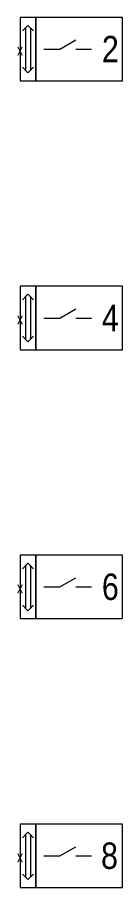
# Model space of a CAD drawing. Header units: metres. Extents: x -162 to 83385, y -62392 to -1971.
# Drawn here: x 76477 to 76873, y -9433 to -6139 of the extents above; entities that cross this region are included whole.
import ezdxf
from ezdxf.enums import TextEntityAlignment as Align

# ---------------------------------------------------------------- set-up
doc = ezdxf.new("R2010")
doc.units = ezdxf.units.M
doc.header["$LTSCALE"] = 0.5
for name, color, linetype, lineweight in [('ELIN_Attribut_01_Produkt_ID', 7, 'Continuous', 0), ('ELIN_Attribut_02_Stromkreis', 7, 'Continuous', 0), ('ELIN_Attribut_03_Verteilerbereich', 7, 'Continuous', 0), ('ELIN_Attribut_04_Montagehoehe', 7, 'Continuous', 0), ('ELIN_Attribut_05_Montageart', 7, 'Continuous', 0), ('ELIN_Attribut_06_Tuernummer', 7, 'Continuous', 0), ('ELIN_Attribut_07_Bemerkung', 7, 'Continuous', 0), ('ELIN_Attribut_08_Adresse', 7, 'Continuous', 0), ('ELIN_Attribut_10_AKZ1', 7, 'Continuous', 0), ('ELIN_Attribut_11_AKZ2', 7, 'Continuous', 0), ('ELIN_Attribut_12_Sonstiges1', 7, 'Continuous', 0), ('ELIN_Attribut_13_Sonstiges2', 7, 'Continuous', 0), ('ELIN_Attribut_14_Bauteil', 7, 'Continuous', 0), ('ELIN_Attribut_15_Ebene', 7, 'Continuous', 0), ('ELIN_Attribut_16_Raumnummer', 7, 'Continuous', 0), ('ELIN_Attribut_17_Raumname', 7, 'Continuous', 0), ('ELIN_Attribut_18_Montageabschnitt', 7, 'Continuous', 0), ('ELIN_Attribut_Basispunkt', 2, 'Continuous', 0), ('ELIN_Attribute_GEMOS', 11, 'Continuous', 0), ('ELIN_EIB_WA_KNX', 10, 'Continuous', 0)]:
    doc.layers.add(name, color=color, linetype=linetype, lineweight=lineweight)
doc.layers.get('0').off()
doc.styles.add('ARIAL_N', font='ARIALN.TTF')
doc.styles.add('ELIN_Attribute', font='isocp.shx', dxfattribs={"width": 0.8})

# ---------------------------------------------------------------- blocks, each defined once
blk = doc.blocks.new('ELIN_EIB_KNX_SCHALTAKTOR_6F')
at = {"color": 0}
for p, q in [((30, 90), (8.8, 68.8)), ((21, 81), (21, -81)), ((30, 90), (51.2, 68.8)), ((39, 81), (39, -81)), ((150, 0), (210, 34.6)), ((90, 0), (150, 0)), ((210, 0), (270, 0)), ((8.8, -68.8), (30, -90)), ((51.2, -68.8), (30, -90))]:
    blk.add_line(p, q, dxfattribs=at)
for points in [[(60, 120), (0, 120), (0, -120), (60, -120)], [(60, -120), (386.7, -120), (386.7, 120), (60, 120)]]:
    blk.add_lwpolyline(points, close=True, dxfattribs=at)
at = {"color": 0, "insert": (372.6, 0), "char_height": 100, "attachment_point": 6, "style": 'ARIAL_N'}
blk.add_mtext('6', dxfattribs=at)
at = {"layer": 'ELIN_Attribut_01_Produkt_ID', "style": 'ELIN_Attribute', "width": 0.8, "flags": 8}
blk.add_attdef('01_PRODUKT_ID', (499.5, -14.6, 0), '', height=150, dxfattribs=at)
at = {"layer": 'ELIN_Attribut_02_Stromkreis', "style": 'ELIN_Attribute', "width": 0.8, "flags": 8}
blk.add_attdef('02_STROMKREIS', (499.5, 185.4, 0), '', height=150, dxfattribs=at)
at = {"layer": 'ELIN_Attribut_03_Verteilerbereich', "style": 'ELIN_Attribute', "width": 0.8, "flags": 8}
blk.add_attdef('03_VERTEILERBEREICH', (-247.5, -404.4, 0), '', height=125, dxfattribs=at)
at = {"layer": 'ELIN_Attribut_04_Montagehoehe', "style": 'ELIN_Attribute', "width": 0.8, "flags": 8}
blk.add_attdef('04_MONTAGEHOEHE', text='', height=125, dxfattribs=at).set_placement((-104.9, -14.6, 0), align=Align.RIGHT)
at = {"layer": 'ELIN_Attribut_05_Montageart', "style": 'ELIN_Attribute', "width": 0.8, "flags": 8}
blk.add_attdef('05_MONTAGEART', (499.5, -204.4, 0), '', height=125, dxfattribs=at)
at = {"layer": 'ELIN_Attribut_06_Tuernummer', "style": 'ELIN_Attribute', "width": 0.8, "flags": 8}
blk.add_attdef('06_TUERNUMMER', text='', height=125, dxfattribs=at).set_placement((-104.9, -214.6, 0), align=Align.RIGHT)
at = {"layer": 'ELIN_Attribut_07_Bemerkung', "style": 'ELIN_Attribute', "width": 0.8, "flags": 8}
blk.add_attdef('07_BEMERKUNG', (-247.5, -604.4, 0), '', height=125, dxfattribs=at)
at = {"layer": 'ELIN_Attribut_08_Adresse', "style": 'ELIN_Attribute', "width": 0.8, "flags": 8}
blk.add_attdef('08_ADRESSE', (-247.5, -804.4, 0), '', height=125, dxfattribs=at)
at = {"layer": 'ELIN_Attribut_10_AKZ1', "style": 'ELIN_Attribute', "width": 0.8, "flags": 8}
blk.add_attdef('10_AKZ1', (-247.5, -1204.4, 0), '', height=125, dxfattribs=at)
at = {"layer": 'ELIN_Attribut_11_AKZ2', "style": 'ELIN_Attribute', "width": 0.8, "flags": 8}
blk.add_attdef('11_AKZ2', (-247.5, -1404.4, 0), '', height=125, dxfattribs=at)
at = {"layer": 'ELIN_Attribut_12_Sonstiges1', "style": 'ELIN_Attribute', "width": 0.8, "flags": 8}
blk.add_attdef('12_SONSTIGES1', (-247.5, -1604.4, 0), '', height=125, dxfattribs=at)
at = {"layer": 'ELIN_Attribut_13_Sonstiges2', "style": 'ELIN_Attribute', "width": 0.8, "flags": 8}
blk.add_attdef('13_SONSTIGES2', (-247.5, -1804.4, 0), '', height=125, dxfattribs=at)
at = {"layer": 'ELIN_Attribut_14_Bauteil', "style": 'ELIN_Attribute', "width": 0.8, "flags": 8}
blk.add_attdef('14_BAUTEIL', (-247.5, -2004.4, 0), '', height=125, dxfattribs=at)
at = {"layer": 'ELIN_Attribut_15_Ebene', "style": 'ELIN_Attribute', "width": 0.8, "flags": 8}
blk.add_attdef('15_EBENE', (-247.5, -2204.4, 0), '', height=125, dxfattribs=at)
at = {"layer": 'ELIN_Attribut_16_Raumnummer', "style": 'ELIN_Attribute', "width": 0.8, "flags": 8}
blk.add_attdef('16_RAUMNUMMER', (-247.5, -2404.4, 0), '', height=125, dxfattribs=at)
at = {"layer": 'ELIN_Attribut_17_Raumname', "style": 'ELIN_Attribute', "width": 0.8, "flags": 8}
blk.add_attdef('17_RAUMNAME', (-247.5, -2604.4, 0), '', height=125, dxfattribs=at)
at = {"layer": 'ELIN_Attribut_18_Montageabschnitt', "style": 'ELIN_Attribute', "width": 0.8, "flags": 8}
blk.add_attdef('18_MONTAGEABSCHNITT', (-247.5, -2804.4, 0), '', height=125, dxfattribs=at)
at = {"layer": 'ELIN_Attribut_Basispunkt', "style": 'ELIN_Attribute', "width": 0.8, "flags": 8}
blk.add_attdef('Basispunkt', text='', height=50, dxfattribs=at).set_placement((0, 0), align=Align.MIDDLE)
at = {"layer": 'ELIN_Attribute_GEMOS', "style": 'ELIN_Attribute', "width": 0.6, "flags": 8}
for tag, p in [('G01_PRO02ID', (1975.4, 183.6)), ('G02_BEZEICHNUNG', (1975.4, -14.6, 0)), ('G03_DESCRIPTION', (1975.4, -204.4, 0)), ('G04_GEMOS-SYMBOL', (1978.7, -404.4, 0)), ('G05_GEMOS-TYP', (1978.7, -604.4, 0)), ('G06_ORTSKENNUNG', (1975.4, -804.4, 0)), ('G08_FREI1', (1975.4, -1004.4, 0)), ('G08_FREI2', (1975.4, -1204.4, 0))]:
    blk.add_attdef(tag, p, '', height=125, dxfattribs=at)
blk = doc.blocks.new('ELIN_EIB_KNX_SCHALTAKTOR_8F')
at = {"color": 0}
for p, q in [((30, 90), (8.8, 68.8)), ((21, 81), (21, -81)), ((30, 90), (51.2, 68.8)), ((39, 81), (39, -81)), ((150, 0), (210, 34.6)), ((90, 0), (150, 0)), ((210, 0), (270, 0)), ((8.8, -68.8), (30, -90)), ((51.2, -68.8), (30, -90))]:
    blk.add_line(p, q, dxfattribs=at)
for points in [[(60, 120), (0, 120), (0, -120), (60, -120)], [(60, -120), (386.7, -120), (386.7, 120), (60, 120)]]:
    blk.add_lwpolyline(points, close=True, dxfattribs=at)
at = {"color": 0, "insert": (369.4, 0), "char_height": 100, "attachment_point": 6, "style": 'ARIAL_N'}
blk.add_mtext('8', dxfattribs=at)
at = {"layer": 'ELIN_Attribut_01_Produkt_ID', "style": 'ELIN_Attribute', "width": 0.8, "flags": 8}
blk.add_attdef('01_PRODUKT_ID', (492.5, -14.6, 0), '', height=150, dxfattribs=at)
at = {"layer": 'ELIN_Attribut_02_Stromkreis', "style": 'ELIN_Attribute', "width": 0.8, "flags": 8}
blk.add_attdef('02_STROMKREIS', (492.5, 185.4, 0), '', height=150, dxfattribs=at)
at = {"layer": 'ELIN_Attribut_03_Verteilerbereich', "style": 'ELIN_Attribute', "width": 0.8, "flags": 8}
blk.add_attdef('03_VERTEILERBEREICH', (-247.5, -404.4, 0), '', height=125, dxfattribs=at)
at = {"layer": 'ELIN_Attribut_04_Montagehoehe', "style": 'ELIN_Attribute', "width": 0.8, "flags": 8}
blk.add_attdef('04_MONTAGEHOEHE', text='', height=125, dxfattribs=at).set_placement((-104.9, -14.6, 0), align=Align.RIGHT)
at = {"layer": 'ELIN_Attribut_05_Montageart', "style": 'ELIN_Attribute', "width": 0.8, "flags": 8}
blk.add_attdef('05_MONTAGEART', (492.5, -204.4, 0), '', height=125, dxfattribs=at)
at = {"layer": 'ELIN_Attribut_06_Tuernummer', "style": 'ELIN_Attribute', "width": 0.8, "flags": 8}
blk.add_attdef('06_TUERNUMMER', text='', height=125, dxfattribs=at).set_placement((-104.9, -214.6, 0), align=Align.RIGHT)
at = {"layer": 'ELIN_Attribut_07_Bemerkung', "style": 'ELIN_Attribute', "width": 0.8, "flags": 8}
blk.add_attdef('07_BEMERKUNG', (-247.5, -604.4, 0), '', height=125, dxfattribs=at)
at = {"layer": 'ELIN_Attribut_08_Adresse', "style": 'ELIN_Attribute', "width": 0.8, "flags": 8}
blk.add_attdef('08_ADRESSE', (-247.5, -804.4, 0), '', height=125, dxfattribs=at)
at = {"layer": 'ELIN_Attribut_10_AKZ1', "style": 'ELIN_Attribute', "width": 0.8, "flags": 8}
blk.add_attdef('10_AKZ1', (-247.5, -1204.4, 0), '', height=125, dxfattribs=at)
at = {"layer": 'ELIN_Attribut_11_AKZ2', "style": 'ELIN_Attribute', "width": 0.8, "flags": 8}
blk.add_attdef('11_AKZ2', (-247.5, -1404.4, 0), '', height=125, dxfattribs=at)
at = {"layer": 'ELIN_Attribut_12_Sonstiges1', "style": 'ELIN_Attribute', "width": 0.8, "flags": 8}
blk.add_attdef('12_SONSTIGES1', (-247.5, -1604.4, 0), '', height=125, dxfattribs=at)
at = {"layer": 'ELIN_Attribut_13_Sonstiges2', "style": 'ELIN_Attribute', "width": 0.8, "flags": 8}
blk.add_attdef('13_SONSTIGES2', (-247.5, -1804.4, 0), '', height=125, dxfattribs=at)
at = {"layer": 'ELIN_Attribut_14_Bauteil', "style": 'ELIN_Attribute', "width": 0.8, "flags": 8}
blk.add_attdef('14_BAUTEIL', (-247.5, -2004.4, 0), '', height=125, dxfattribs=at)
at = {"layer": 'ELIN_Attribut_15_Ebene', "style": 'ELIN_Attribute', "width": 0.8, "flags": 8}
blk.add_attdef('15_EBENE', (-247.5, -2204.4, 0), '', height=125, dxfattribs=at)
at = {"layer": 'ELIN_Attribut_16_Raumnummer', "style": 'ELIN_Attribute', "width": 0.8, "flags": 8}
blk.add_attdef('16_RAUMNUMMER', (-247.5, -2404.4, 0), '', height=125, dxfattribs=at)
at = {"layer": 'ELIN_Attribut_17_Raumname', "style": 'ELIN_Attribute', "width": 0.8, "flags": 8}
blk.add_attdef('17_RAUMNAME', (-247.5, -2604.4, 0), '', height=125, dxfattribs=at)
at = {"layer": 'ELIN_Attribut_18_Montageabschnitt', "style": 'ELIN_Attribute', "width": 0.8, "flags": 8}
blk.add_attdef('18_MONTAGEABSCHNITT', (-247.5, -2804.4, 0), '', height=125, dxfattribs=at)
at = {"layer": 'ELIN_Attribut_Basispunkt', "style": 'ELIN_Attribute', "width": 0.8, "flags": 8}
blk.add_attdef('Basispunkt', text='', height=50, dxfattribs=at).set_placement((0, 0), align=Align.MIDDLE)
at = {"layer": 'ELIN_Attribute_GEMOS', "style": 'ELIN_Attribute', "width": 0.6, "flags": 8}
for tag, p in [('G01_PRO02ID', (1971.9, 183.6)), ('G02_BEZEICHNUNG', (1971.9, -14.6, 0)), ('G03_DESCRIPTION', (1971.9, -204.4, 0)), ('G04_GEMOS-SYMBOL', (1975.2, -404.4, 0)), ('G05_GEMOS-TYP', (1975.2, -604.4, 0)), ('G06_ORTSKENNUNG', (1971.9, -804.4, 0)), ('G08_FREI1', (1971.9, -1004.4, 0)), ('G08_FREI2', (1971.9, -1204.4, 0))]:
    blk.add_attdef(tag, p, '', height=125, dxfattribs=at)
blk = doc.blocks.new('ELIN_EIB_KNX_SCHALTAKTOR_4F')
at = {"color": 0}
for p, q in [((30, 90), (8.8, 68.8)), ((21, 81), (21, -81)), ((30, 90), (51.2, 68.8)), ((39, 81), (39, -81)), ((150, 0), (210, 34.6)), ((90, 0), (150, 0)), ((210, 0), (270, 0)), ((8.8, -68.8), (30, -90)), ((51.2, -68.8), (30, -90))]:
    blk.add_line(p, q, dxfattribs=at)
for points in [[(60, 120), (0, 120), (0, -120), (60, -120)], [(60, -120), (386.7, -120), (386.7, 120), (60, 120)]]:
    blk.add_lwpolyline(points, close=True, dxfattribs=at)
at = {"color": 0, "insert": (372.6, 0), "char_height": 100, "attachment_point": 6, "style": 'ARIAL_N'}
blk.add_mtext('4', dxfattribs=at)
at = {"layer": 'ELIN_Attribut_01_Produkt_ID', "style": 'ELIN_Attribute', "width": 0.8, "flags": 8}
blk.add_attdef('01_PRODUKT_ID', (491.5, -14.6, 0), '', height=150, dxfattribs=at)
at = {"layer": 'ELIN_Attribut_02_Stromkreis', "style": 'ELIN_Attribute', "width": 0.8, "flags": 8}
blk.add_attdef('02_STROMKREIS', (491.5, 185.4, 0), '', height=150, dxfattribs=at)
at = {"layer": 'ELIN_Attribut_03_Verteilerbereich', "style": 'ELIN_Attribute', "width": 0.8, "flags": 8}
blk.add_attdef('03_VERTEILERBEREICH', (-247.5, -404.4, 0), '', height=125, dxfattribs=at)
at = {"layer": 'ELIN_Attribut_04_Montagehoehe', "style": 'ELIN_Attribute', "width": 0.8, "flags": 8}
blk.add_attdef('04_MONTAGEHOEHE', text='', height=125, dxfattribs=at).set_placement((-104.9, -14.6, 0), align=Align.RIGHT)
at = {"layer": 'ELIN_Attribut_05_Montageart', "style": 'ELIN_Attribute', "width": 0.8, "flags": 8}
blk.add_attdef('05_MONTAGEART', (491.5, -204.4, 0), '', height=125, dxfattribs=at)
at = {"layer": 'ELIN_Attribut_06_Tuernummer', "style": 'ELIN_Attribute', "width": 0.8, "flags": 8}
blk.add_attdef('06_TUERNUMMER', text='', height=125, dxfattribs=at).set_placement((-104.9, -214.6, 0), align=Align.RIGHT)
at = {"layer": 'ELIN_Attribut_07_Bemerkung', "style": 'ELIN_Attribute', "width": 0.8, "flags": 8}
blk.add_attdef('07_BEMERKUNG', (-247.5, -604.4, 0), '', height=125, dxfattribs=at)
at = {"layer": 'ELIN_Attribut_08_Adresse', "style": 'ELIN_Attribute', "width": 0.8, "flags": 8}
blk.add_attdef('08_ADRESSE', (-247.5, -804.4, 0), '', height=125, dxfattribs=at)
at = {"layer": 'ELIN_Attribut_10_AKZ1', "style": 'ELIN_Attribute', "width": 0.8, "flags": 8}
blk.add_attdef('10_AKZ1', (-247.5, -1204.4, 0), '', height=125, dxfattribs=at)
at = {"layer": 'ELIN_Attribut_11_AKZ2', "style": 'ELIN_Attribute', "width": 0.8, "flags": 8}
blk.add_attdef('11_AKZ2', (-247.5, -1404.4, 0), '', height=125, dxfattribs=at)
at = {"layer": 'ELIN_Attribut_12_Sonstiges1', "style": 'ELIN_Attribute', "width": 0.8, "flags": 8}
blk.add_attdef('12_SONSTIGES1', (-247.5, -1604.4, 0), '', height=125, dxfattribs=at)
at = {"layer": 'ELIN_Attribut_13_Sonstiges2', "style": 'ELIN_Attribute', "width": 0.8, "flags": 8}
blk.add_attdef('13_SONSTIGES2', (-247.5, -1804.4, 0), '', height=125, dxfattribs=at)
at = {"layer": 'ELIN_Attribut_14_Bauteil', "style": 'ELIN_Attribute', "width": 0.8, "flags": 8}
blk.add_attdef('14_BAUTEIL', (-247.5, -2004.4, 0), '', height=125, dxfattribs=at)
at = {"layer": 'ELIN_Attribut_15_Ebene', "style": 'ELIN_Attribute', "width": 0.8, "flags": 8}
blk.add_attdef('15_EBENE', (-247.5, -2204.4, 0), '', height=125, dxfattribs=at)
at = {"layer": 'ELIN_Attribut_16_Raumnummer', "style": 'ELIN_Attribute', "width": 0.8, "flags": 8}
blk.add_attdef('16_RAUMNUMMER', (-247.5, -2404.4, 0), '', height=125, dxfattribs=at)
at = {"layer": 'ELIN_Attribut_17_Raumname', "style": 'ELIN_Attribute', "width": 0.8, "flags": 8}
blk.add_attdef('17_RAUMNAME', (-247.5, -2604.4, 0), '', height=125, dxfattribs=at)
at = {"layer": 'ELIN_Attribut_18_Montageabschnitt', "style": 'ELIN_Attribute', "width": 0.8, "flags": 8}
blk.add_attdef('18_MONTAGEABSCHNITT', (-247.5, -2804.4, 0), '', height=125, dxfattribs=at)
at = {"layer": 'ELIN_Attribut_Basispunkt', "style": 'ELIN_Attribute', "width": 0.8, "flags": 8}
blk.add_attdef('Basispunkt', text='', height=50, dxfattribs=at).set_placement((0, 0), align=Align.MIDDLE)
at = {"layer": 'ELIN_Attribute_GEMOS', "style": 'ELIN_Attribute', "width": 0.6, "flags": 8}
for tag, p in [('G01_PRO02ID', (1874.5, 183.6)), ('G02_BEZEICHNUNG', (1874.5, -14.6, 0)), ('G03_DESCRIPTION', (1874.5, -204.4, 0)), ('G04_GEMOS-SYMBOL', (1877.8, -404.4, 0)), ('G05_GEMOS-TYP', (1877.8, -604.4, 0)), ('G06_ORTSKENNUNG', (1874.5, -804.4, 0)), ('G08_FREI1', (1874.5, -1004.4, 0)), ('G08_FREI2', (1874.5, -1204.4, 0))]:
    blk.add_attdef(tag, p, '', height=125, dxfattribs=at)
blk = doc.blocks.new('ELIN_EIB_KNX_SCHALTAKTOR_2F')
at = {"color": 0}
for p, q in [((30, 90), (8.8, 68.8)), ((21, 81), (21, -81)), ((30, 90), (51.2, 68.8)), ((39, 81), (39, -81)), ((150, 0), (210, 34.6)), ((90, 0), (150, 0)), ((210, 0), (270, 0)), ((8.8, -68.8), (30, -90)), ((51.2, -68.8), (30, -90))]:
    blk.add_line(p, q, dxfattribs=at)
for points in [[(60, 120), (0, 120), (0, -120), (60, -120)], [(60, -120), (386.7, -120), (386.7, 120), (60, 120)]]:
    blk.add_lwpolyline(points, close=True, dxfattribs=at)
at = {"color": 0, "insert": (372.6, 0), "char_height": 100, "attachment_point": 6, "style": 'ARIAL_N'}
blk.add_mtext('2', dxfattribs=at)
at = {"layer": 'ELIN_Attribut_01_Produkt_ID', "style": 'ELIN_Attribute', "width": 0.8, "flags": 8}
blk.add_attdef('01_PRODUKT_ID', (505.5, -14.6, 0), '', height=150, dxfattribs=at)
at = {"layer": 'ELIN_Attribut_02_Stromkreis', "style": 'ELIN_Attribute', "width": 0.8, "flags": 8}
blk.add_attdef('02_STROMKREIS', (505.5, 185.4, 0), '', height=150, dxfattribs=at)
at = {"layer": 'ELIN_Attribut_03_Verteilerbereich', "style": 'ELIN_Attribute', "width": 0.8, "flags": 8}
blk.add_attdef('03_VERTEILERBEREICH', (-247.5, -404.4, 0), '', height=125, dxfattribs=at)
at = {"layer": 'ELIN_Attribut_04_Montagehoehe', "style": 'ELIN_Attribute', "width": 0.8, "flags": 8}
blk.add_attdef('04_MONTAGEHOEHE', text='', height=125, dxfattribs=at).set_placement((-104.9, -14.6, 0), align=Align.RIGHT)
at = {"layer": 'ELIN_Attribut_05_Montageart', "style": 'ELIN_Attribute', "width": 0.8, "flags": 8}
blk.add_attdef('05_MONTAGEART', (505.5, -204.4, 0), '', height=125, dxfattribs=at)
at = {"layer": 'ELIN_Attribut_06_Tuernummer', "style": 'ELIN_Attribute', "width": 0.8, "flags": 8}
blk.add_attdef('06_TUERNUMMER', text='', height=125, dxfattribs=at).set_placement((-104.9, -214.6, 0), align=Align.RIGHT)
at = {"layer": 'ELIN_Attribut_07_Bemerkung', "style": 'ELIN_Attribute', "width": 0.8, "flags": 8}
blk.add_attdef('07_BEMERKUNG', (-247.5, -604.4, 0), '', height=125, dxfattribs=at)
at = {"layer": 'ELIN_Attribut_08_Adresse', "style": 'ELIN_Attribute', "width": 0.8, "flags": 8}
blk.add_attdef('08_ADRESSE', (-247.5, -804.4, 0), '', height=125, dxfattribs=at)
at = {"layer": 'ELIN_Attribut_10_AKZ1', "style": 'ELIN_Attribute', "width": 0.8, "flags": 8}
blk.add_attdef('10_AKZ1', (-247.5, -1204.4, 0), '', height=125, dxfattribs=at)
at = {"layer": 'ELIN_Attribut_11_AKZ2', "style": 'ELIN_Attribute', "width": 0.8, "flags": 8}
blk.add_attdef('11_AKZ2', (-247.5, -1404.4, 0), '', height=125, dxfattribs=at)
at = {"layer": 'ELIN_Attribut_12_Sonstiges1', "style": 'ELIN_Attribute', "width": 0.8, "flags": 8}
blk.add_attdef('12_SONSTIGES1', (-247.5, -1604.4, 0), '', height=125, dxfattribs=at)
at = {"layer": 'ELIN_Attribut_13_Sonstiges2', "style": 'ELIN_Attribute', "width": 0.8, "flags": 8}
blk.add_attdef('13_SONSTIGES2', (-247.5, -1804.4, 0), '', height=125, dxfattribs=at)
at = {"layer": 'ELIN_Attribut_14_Bauteil', "style": 'ELIN_Attribute', "width": 0.8, "flags": 8}
blk.add_attdef('14_BAUTEIL', (-247.5, -2004.4, 0), '', height=125, dxfattribs=at)
at = {"layer": 'ELIN_Attribut_15_Ebene', "style": 'ELIN_Attribute', "width": 0.8, "flags": 8}
blk.add_attdef('15_EBENE', (-247.5, -2204.4, 0), '', height=125, dxfattribs=at)
at = {"layer": 'ELIN_Attribut_16_Raumnummer', "style": 'ELIN_Attribute', "width": 0.8, "flags": 8}
blk.add_attdef('16_RAUMNUMMER', (-247.5, -2404.4, 0), '', height=125, dxfattribs=at)
at = {"layer": 'ELIN_Attribut_17_Raumname', "style": 'ELIN_Attribute', "width": 0.8, "flags": 8}
blk.add_attdef('17_RAUMNAME', (-247.5, -2604.4, 0), '', height=125, dxfattribs=at)
at = {"layer": 'ELIN_Attribut_18_Montageabschnitt', "style": 'ELIN_Attribute', "width": 0.8, "flags": 8}
blk.add_attdef('18_MONTAGEABSCHNITT', (-247.5, -2804.4, 0), '', height=125, dxfattribs=at)
at = {"layer": 'ELIN_Attribut_Basispunkt', "style": 'ELIN_Attribute', "width": 0.8, "flags": 8}
blk.add_attdef('Basispunkt', text='', height=50, dxfattribs=at).set_placement((0, 0), align=Align.MIDDLE)
at = {"layer": 'ELIN_Attribute_GEMOS', "style": 'ELIN_Attribute', "width": 0.6, "flags": 8}
for tag, p in [('G01_PRO02ID', (1917.8, 183.6)), ('G02_BEZEICHNUNG', (1917.8, -14.6, 0)), ('G03_DESCRIPTION', (1917.8, -204.4, 0)), ('G04_GEMOS-SYMBOL', (1921.2, -404.4, 0)), ('G05_GEMOS-TYP', (1921.2, -604.4, 0)), ('G06_ORTSKENNUNG', (1917.8, -804.4, 0)), ('G08_FREI1', (1917.8, -1004.4, 0)), ('G08_FREI2', (1917.8, -1204.4, 0))]:
    blk.add_attdef(tag, p, '', height=125, dxfattribs=at)

msp = doc.modelspace()

# ---------------------------------------------------------------- block references
at = {"layer": 'ELIN_EIB_WA_KNX', "lineweight": 0}
ref = msp.add_blockref('ELIN_EIB_KNX_SCHALTAKTOR_2F', (76486.8, -6259.4), dxfattribs=at)
ref.add_attrib('Basispunkt', 'x', dxfattribs={"layer": 'ELIN_Attribut_Basispunkt', "height": 50, "style": 'ELIN_Attribute', "width": 0.8}).set_placement((76486.8, -6259.4), align=Align.MIDDLE)
ref = msp.add_blockref('ELIN_EIB_KNX_SCHALTAKTOR_4F', (76486.8, -7277.2), dxfattribs=at)
ref.add_attrib('Basispunkt', 'x', dxfattribs={"layer": 'ELIN_Attribut_Basispunkt', "height": 50, "style": 'ELIN_Attribute', "width": 0.8}).set_placement((76486.8, -7277.2), align=Align.MIDDLE)
ref = msp.add_blockref('ELIN_EIB_KNX_SCHALTAKTOR_6F', (76486.8, -8295.1), dxfattribs=at)
ref.add_attrib('Basispunkt', 'x', dxfattribs={"layer": 'ELIN_Attribut_Basispunkt', "height": 50, "style": 'ELIN_Attribute', "width": 0.8}).set_placement((76486.8, -8295.1), align=Align.MIDDLE)
ref = msp.add_blockref('ELIN_EIB_KNX_SCHALTAKTOR_8F', (76486.8, -9313), dxfattribs=at)
ref.add_attrib('Basispunkt', 'x', dxfattribs={"layer": 'ELIN_Attribut_Basispunkt', "height": 50, "style": 'ELIN_Attribute', "width": 0.8}).set_placement((76486.8, -9313), align=Align.MIDDLE)

doc.saveas('drawing.dxf')
